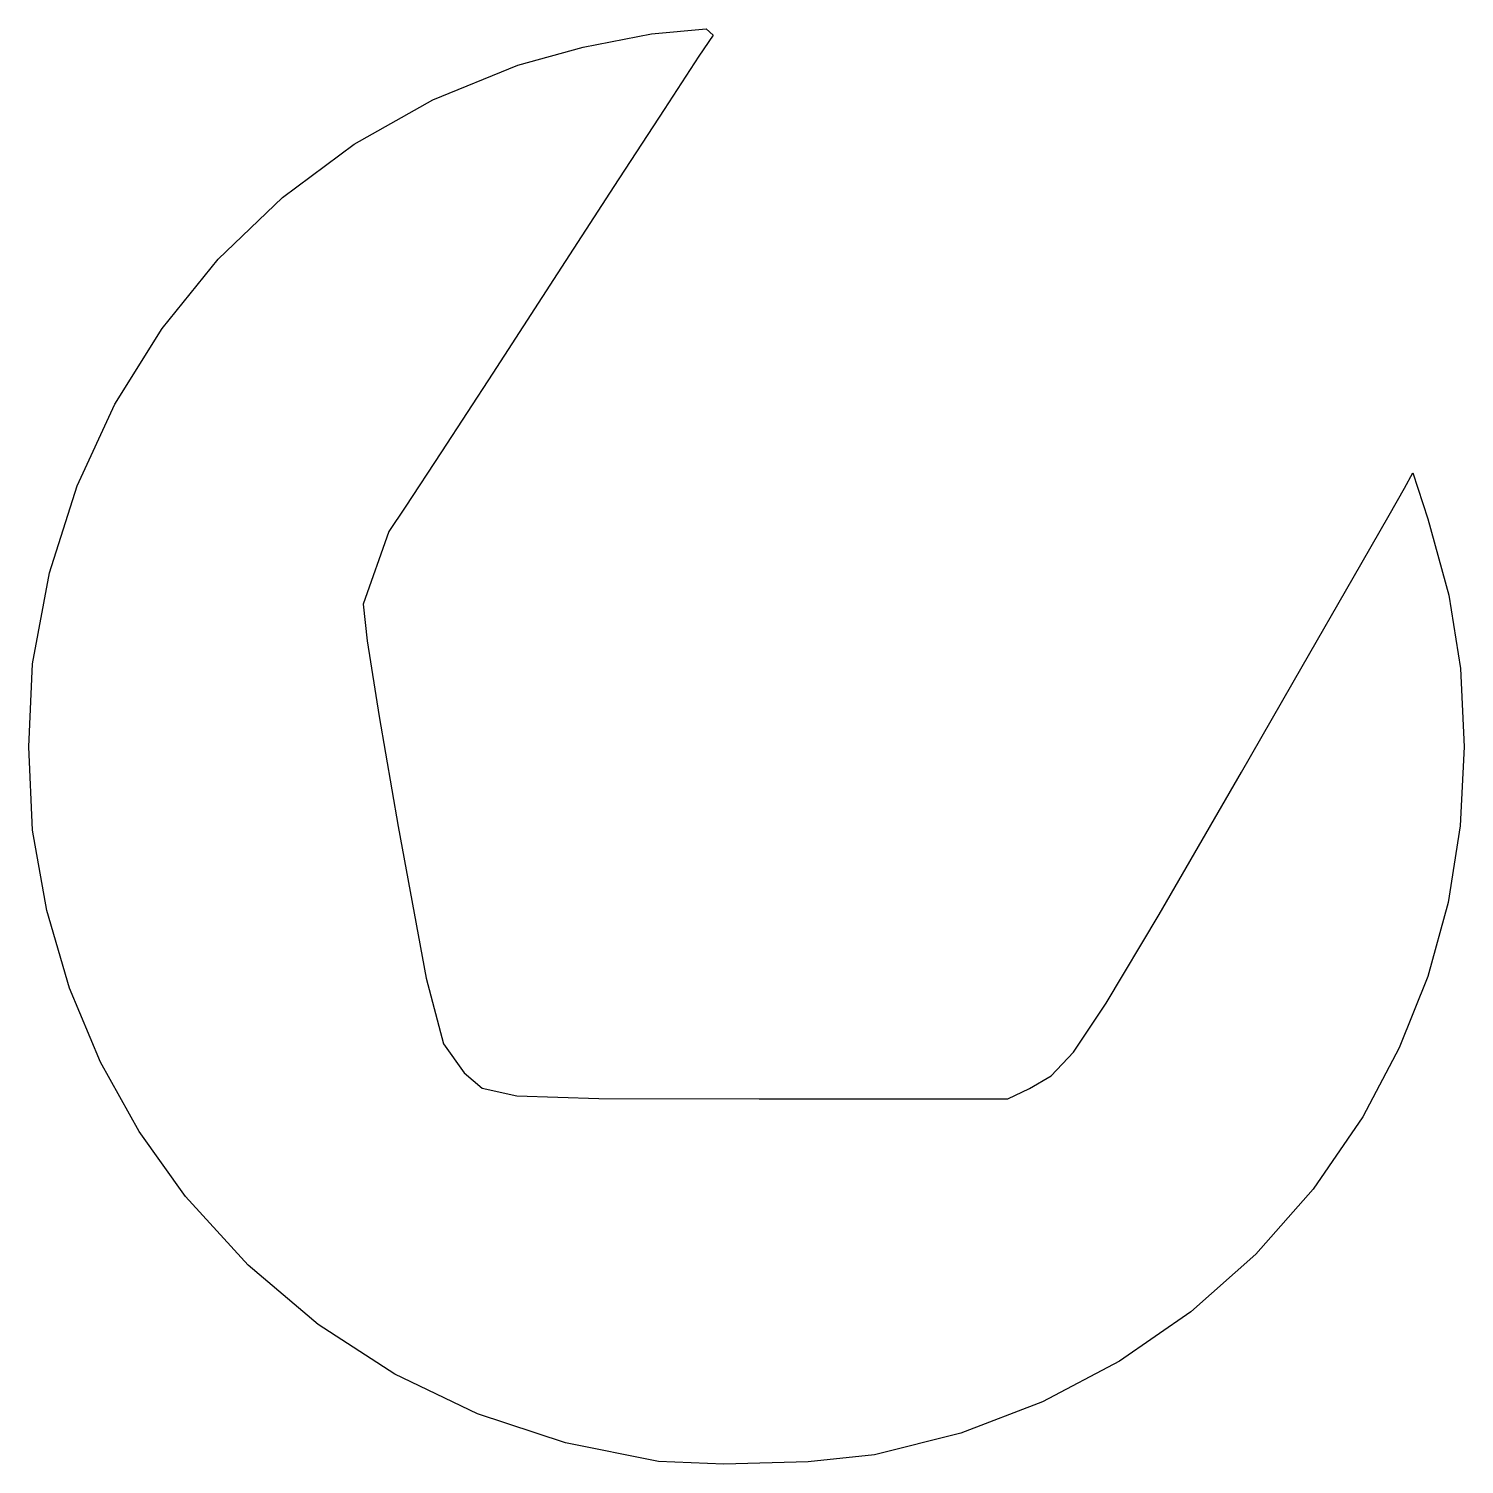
# Model space of a CAD drawing. Extents: x 0 to 75, y -75 to 0.
import ezdxf

# ---------------------------------------------------------------- set-up
doc = ezdxf.new("R2010")
doc.units = 0
doc.layers.get('0').update_dxf_attribs({"linetype": 'continuous'})

msp = doc.modelspace()

# ---------------------------------------------------------------- linework, layer by layer
at = {"color": 0}
msp.add_lwpolyline([(32.897, -74.849), (28.046, -73.883), (23.446, -72.357), (19.129, -70.289), (15.125, -67.695), (11.467, -64.595), (8.184, -61.004), (5.766, -57.622), (3.743, -53.983), (2.131, -50.123), (0.941, -46.073), (0.19, -41.868), (0, -37.526), (0.19, -33.184), (1.082, -28.421), (2.532, -23.884), (4.508, -19.615), (6.977, -15.654), (9.905, -12.043), (13.259, -8.822), (17.007, -6.033), (21.114, -3.715), (25.549, -1.911), (28.975, -0.958), (32.539, -0.267), (35.401, 0), (35.763, -0.33), (35.017, -1.44), (33.196, -4.219), (30.573, -8.247), (27.423, -13.106), (24.251, -17.995), (21.569, -22.105), (19.66, -25.005), (18.807, -26.264), (17.476, -30.06), (17.689, -31.988), (18.308, -35.925), (19.3, -41.671), (20.76, -49.608), (21.677, -53.029), (22.752, -54.543), (23.688, -55.355), (25.502, -55.759), (29.792, -55.898), (38.156, -55.912), (42.491, -55.912), (46.825, -55.912), (51.16, -55.912), (52.291, -55.359), (53.414, -54.7), (54.582, -53.465), (56.295, -50.908), (59.054, -46.284), (63.357, -38.846), (66.536, -33.328), (69.203, -28.69), (71.078, -25.418), (71.883, -23.999), (72.309, -23.201), (73.093, -25.602), (74.196, -29.587), (74.81, -33.426), (75, -37.526), (74.787, -41.65), (74.15, -45.647), (73.09, -49.516), (71.606, -53.251), (69.702, -56.85), (67.111, -60.626), (64.103, -64.03), (60.717, -67.035), (56.993, -69.613), (52.971, -71.737), (48.691, -73.38), (44.191, -74.514), (40.714, -74.869), (36.308, -75)], close=True, dxfattribs=at)

doc.saveas('drawing.dxf')
